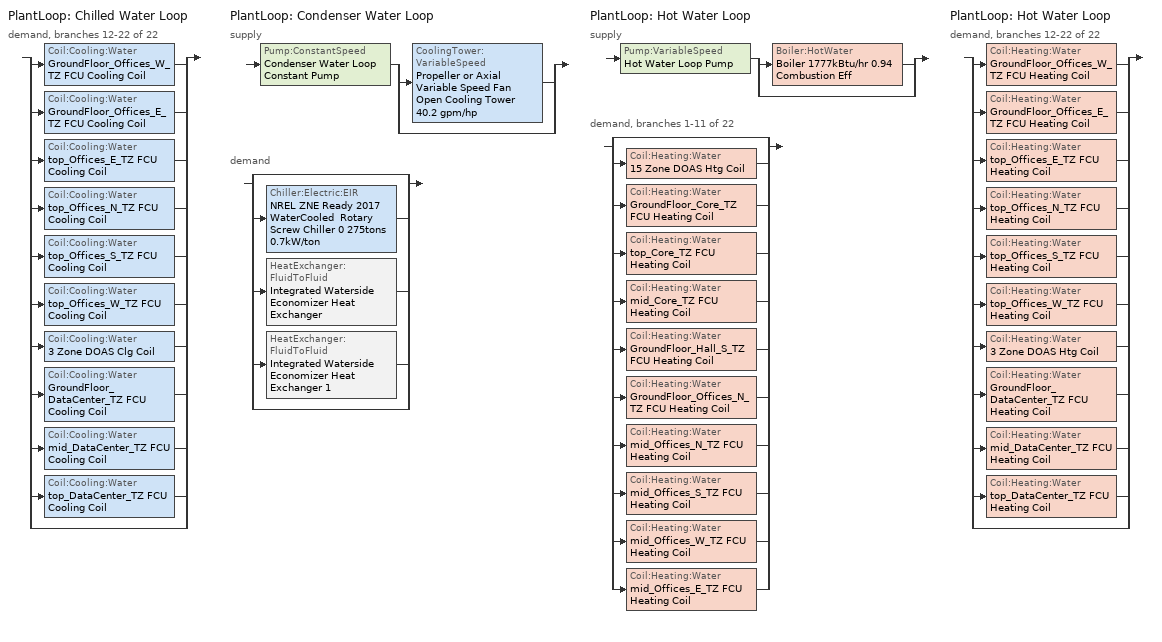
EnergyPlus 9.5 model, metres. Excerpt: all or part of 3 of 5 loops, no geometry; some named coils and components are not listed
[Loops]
PlantLoop 'Chilled Water Loop'
 demand, branches 12-22 of 22: split
  | Coil:Cooling:Water 'GroundFloor_Offices_W_TZ FCU Cooling Coil'
  | Coil:Cooling:Water 'GroundFloor_Offices_E_TZ FCU Cooling Coil'
  | Coil:Cooling:Water 'top_Offices_E_TZ FCU Cooling Coil'
  | Coil:Cooling:Water 'top_Offices_N_TZ FCU Cooling Coil'
  | Coil:Cooling:Water 'top_Offices_S_TZ FCU Cooling Coil'
  | Coil:Cooling:Water 'top_Offices_W_TZ FCU Cooling Coil'
  | Coil:Cooling:Water '3 Zone DOAS Clg Coil'
  | Coil:Cooling:Water 'GroundFloor_DataCenter_TZ FCU Cooling Coil'
  | Coil:Cooling:Water 'mid_DataCenter_TZ FCU Cooling Coil'
  | Coil:Cooling:Water 'top_DataCenter_TZ FCU Cooling Coil'
  | bypass
PlantLoop 'Condenser Water Loop'
 supply: Pump:ConstantSpeed 'Condenser Water Loop Constant Pump' > split
  | CoolingTower:VariableSpeed 'Propeller or Axial Variable Speed Fan Open Cooling Tower 40.2 gpm/hp'
  | bypass
 demand: split
  | bypass
  | Chiller:Electric:EIR 'NREL ZNE Ready 2017 WaterCooled  Rotary Screw Chiller 0 275tons 0.7kW/ton'
  | HeatExchanger:FluidToFluid 'Integrated Waterside Economizer Heat Exchanger'
  | HeatExchanger:FluidToFluid 'Integrated Waterside Economizer Heat Exchanger 1'
  | bypass
PlantLoop 'Hot Water Loop'
 supply: Pump:VariableSpeed 'Hot Water Loop Pump' > split
  | Boiler:HotWater 'Boiler 1777kBtu/hr 0.94 Combustion Eff'
  | bypass
 demand, branches 1-11 of 22: split
  | bypass
  | Coil:Heating:Water '15 Zone DOAS Htg Coil'
  | Coil:Heating:Water 'GroundFloor_Core_TZ FCU Heating Coil'
  | Coil:Heating:Water 'top_Core_TZ FCU Heating Coil'
  | Coil:Heating:Water 'mid_Core_TZ FCU Heating Coil'
  | Coil:Heating:Water 'GroundFloor_Hall_S_TZ FCU Heating Coil'
  | Coil:Heating:Water 'GroundFloor_Offices_N_TZ FCU Heating Coil'
  | Coil:Heating:Water 'mid_Offices_N_TZ FCU Heating Coil'
  | Coil:Heating:Water 'mid_Offices_S_TZ FCU Heating Coil'
  | Coil:Heating:Water 'mid_Offices_W_TZ FCU Heating Coil'
  | Coil:Heating:Water 'mid_Offices_E_TZ FCU Heating Coil'
PlantLoop 'Hot Water Loop'
 demand, branches 12-22 of 22: split
  | Coil:Heating:Water 'GroundFloor_Offices_W_TZ FCU Heating Coil'
  | Coil:Heating:Water 'GroundFloor_Offices_E_TZ FCU Heating Coil'
  | Coil:Heating:Water 'top_Offices_E_TZ FCU Heating Coil'
  | Coil:Heating:Water 'top_Offices_N_TZ FCU Heating Coil'
  | Coil:Heating:Water 'top_Offices_S_TZ FCU Heating Coil'
  | Coil:Heating:Water 'top_Offices_W_TZ FCU Heating Coil'
  | Coil:Heating:Water '3 Zone DOAS Htg Coil'
  | Coil:Heating:Water 'GroundFloor_DataCenter_TZ FCU Heating Coil'
  | Coil:Heating:Water 'mid_DataCenter_TZ FCU Heating Coil'
  | Coil:Heating:Water 'top_DataCenter_TZ FCU Heating Coil'
  | bypass
[Fan:OnOff] Availability Schedule=Always On Discrete; Fan Total Efficiency=0.385; Pressure Rise {Pa}=530.303; Maximum Flow Rate {m3/s}=Autosize; Motor Efficiency=0.7; Motor In Airstream Fraction=1
Name | Fan Power Ratio Function of Speed Ratio Curve | Fan Efficiency Ratio Function of Speed Ratio Curve
GroundFloor_DataCenter_TZ Fan Coil fan | Fan On Off Power Curve 15 | Fan On Off Efficiency Curve 15
GroundFloor_Offices_E_TZ Fan Coil fan | Fan On Off Power Curve 10 | Fan On Off Efficiency Curve 10
GroundFloor_Offices_W_TZ Fan Coil fan | Fan On Off Power Curve 9 | Fan On Off Efficiency Curve 9
mid_DataCenter_TZ Fan Coil fan | Fan On Off Power Curve 16 | Fan On Off Efficiency Curve 16
top_DataCenter_TZ Fan Coil fan | Fan On Off Power Curve 17 | Fan On Off Efficiency Curve 17
top_Offices_E_TZ Fan Coil fan | Fan On Off Power Curve 11 | Fan On Off Efficiency Curve 11
top_Offices_N_TZ Fan Coil fan | Fan On Off Power Curve 12 | Fan On Off Efficiency Curve 12
top_Offices_S_TZ Fan Coil fan | Fan On Off Power Curve 13 | Fan On Off Efficiency Curve 13
top_Offices_W_TZ Fan Coil fan | Fan On Off Power Curve 14 | Fan On Off Efficiency Curve 14
[Coil:Cooling:Water] Availability Schedule=Always On Discrete; Design Water Flow Rate {m3/s}=Autosize; Design Air Flow Rate {m3/s}=Autosize; Design Inlet Water Temperature {C}=Autosize; Design Inlet Air Temperature {C}=Autosize; Design Outlet Air Temperature {C}=Autosize; Design Inlet Air Humidity Ratio {kgWater/kgDryAir}=Autosize; Design Outlet Air Humidity Ratio {kgWater/kgDryAir}=Autosize; Type of Analysis=SimpleAnalysis; Heat Exchanger Configuration=CrossFlow
GroundFloor_DataCenter_TZ FCU Cooling Coil; GroundFloor_Offices_E_TZ FCU Cooling Coil; GroundFloor_Offices_W_TZ FCU Cooling Coil; mid_DataCenter_TZ FCU Cooling Coil; top_DataCenter_TZ FCU Cooling Coil; top_Offices_E_TZ FCU Cooling Coil; top_Offices_N_TZ FCU Cooling Coil; top_Offices_S_TZ FCU Cooling Coil; top_Offices_W_TZ FCU Cooling Coil
[Coil:Heating:Water] Availability Schedule=Always On Discrete; U-Factor Times Area Value {W/K}=Autosize; Maximum Water Flow Rate {m3/s}=Autosize; Performance Input Method=UFactorTimesAreaAndDesignWaterFlowRate; Rated Capacity {W}=Autosize; Rated Inlet Water Temperature {C}=48.8889; Rated Inlet Air Temperature {C}=16.6; Rated Outlet Water Temperature {C}=37.7778; Rated Outlet Air Temperature {C}=40; Rated Ratio for Air and Water Convection=0.5
GroundFloor_Core_TZ FCU Heating Coil; GroundFloor_DataCenter_TZ FCU Heating Coil; GroundFloor_Hall_S_TZ FCU Heating Coil; GroundFloor_Offices_E_TZ FCU Heating Coil; GroundFloor_Offices_N_TZ FCU Heating Coil; GroundFloor_Offices_W_TZ FCU Heating Coil; mid_Core_TZ FCU Heating Coil; mid_DataCenter_TZ FCU Heating Coil; mid_Offices_E_TZ FCU Heating Coil; mid_Offices_N_TZ FCU Heating Coil; mid_Offices_S_TZ FCU Heating Coil; mid_Offices_W_TZ FCU Heating Coil; top_Core_TZ FCU Heating Coil; top_DataCenter_TZ FCU Heating Coil; top_Offices_E_TZ FCU Heating Coil; top_Offices_N_TZ FCU Heating Coil; top_Offices_S_TZ FCU Heating Coil; top_Offices_W_TZ FCU Heating Coil
[ZoneHVAC:FourPipeFanCoil] Availability Schedule=Always On Discrete; Capacity Control Method=CyclingFan; Maximum Supply Air Flow Rate {m3/s}=Autosize; Maximum Outdoor Air Flow Rate {m3/s}=0; Maximum Cold Water Flow Rate {m3/s}=Autosize; Maximum Hot Water Flow Rate {m3/s}=Autosize; Minimum Supply Air Temperature in Cooling Mode {C}=Autosize; Maximum Supply Air Temperature in Heating Mode {C}=Autosize
Name | Supply Air Fan | Cooling Coil | Heating Coil
GroundFloor_DataCenter_TZ FCU | GroundFloor_DataCenter_TZ Fan Coil fan | GroundFloor_DataCenter_TZ FCU Cooling Coil | GroundFloor_DataCenter_TZ FCU Heating Coil
GroundFloor_Offices_E_TZ FCU | GroundFloor_Offices_E_TZ Fan Coil fan | GroundFloor_Offices_E_TZ FCU Cooling Coil | GroundFloor_Offices_E_TZ FCU Heating Coil
GroundFloor_Offices_W_TZ FCU | GroundFloor_Offices_W_TZ Fan Coil fan | GroundFloor_Offices_W_TZ FCU Cooling Coil | GroundFloor_Offices_W_TZ FCU Heating Coil
mid_DataCenter_TZ FCU | mid_DataCenter_TZ Fan Coil fan | mid_DataCenter_TZ FCU Cooling Coil | mid_DataCenter_TZ FCU Heating Coil
top_DataCenter_TZ FCU | top_DataCenter_TZ Fan Coil fan | top_DataCenter_TZ FCU Cooling Coil | top_DataCenter_TZ FCU Heating Coil
top_Offices_E_TZ FCU | top_Offices_E_TZ Fan Coil fan | top_Offices_E_TZ FCU Cooling Coil | top_Offices_E_TZ FCU Heating Coil
top_Offices_N_TZ FCU | top_Offices_N_TZ Fan Coil fan | top_Offices_N_TZ FCU Cooling Coil | top_Offices_N_TZ FCU Heating Coil
top_Offices_S_TZ FCU | top_Offices_S_TZ Fan Coil fan | top_Offices_S_TZ FCU Cooling Coil | top_Offices_S_TZ FCU Heating Coil
top_Offices_W_TZ FCU | top_Offices_W_TZ Fan Coil fan | top_Offices_W_TZ FCU Cooling Coil | top_Offices_W_TZ FCU Heating Coil
[PlantLoop] Fluid Type=Water; Maximum Loop Flow Rate {m3/s}=Autosize; Minimum Loop Flow Rate {m3/s}=0; Plant Loop Volume {m3}=Autocalculate; Load Distribution Scheme=Optimal; Plant Loop Demand Calculation Scheme=SingleSetpoint
Name | Plant Equipment Operation Scheme | Maximum Loop Temperature {C} | Minimum Loop Temperature {C}
Condenser Water Loop | Condenser Water Loop Operation Schemes | 80 | 5
Hot Water Loop | Hot Water Loop Operation Schemes | 100 | 10
[Sizing:Plant]
Name | Loop Type | Design Loop Exit Temperature {C} | Loop Design Temperature Difference {deltaC} | Sizing Option | Zone Timesteps in Averaging Window | Coincident Sizing Factor Mode
Condenser Water Loop | Condenser | 29.5 | 5.5 | Coincident | 6 | GlobalCoolingSizingFactor
Hot Water Loop | Heating | 49 | 11 | NonCoincident | 1 | None
[SetpointManager:Scheduled]
Hot Water Loop Setpoint Manager: Control Variable=Temperature; Schedule=Hot Water Loop Temp - 120F; Setpoint Node or NodeList=Hot Water Loop Supply Outlet Node
[Pump:ConstantSpeed]
Condenser Water Loop Constant Pump: Design Flow Rate {m3/s}=Autosize; Design Pump Head {Pa}=148557; Design Power Consumption {W}=Autosize; Motor Efficiency=0.945; Fraction of Motor Inefficiencies to Fluid Stream=0; Pump Control Type=Intermittent; Design Power Sizing Method=PowerPerFlowPerPressure; Design Electric Power per Unit Flow Rate {W/(m3/s)}=348701.1; Design Shaft Power per Unit Flow Rate per Unit Head {W/((m3/s)-Pa)}=1.28205
[Pump:VariableSpeed]
Hot Water Loop Pump: Design Maximum Flow Rate {m3/s}=Autosize; Design Pump Head {Pa}=179344; Design Power Consumption {W}=Autosize; Motor Efficiency=0.895; Fraction of Motor Inefficiencies to Fluid Stream=0; Coefficient 1 of the Part Load Performance Curve=0; Coefficient 2 of the Part Load Performance Curve=0.0205; Coefficient 3 of the Part Load Performance Curve=0.4101; Coefficient 4 of the Part Load Performance Curve=0.5753; Design Minimum Flow Rate {m3/s}=0; Pump Control Type=Intermittent; Skin Loss Radiative Fraction=0.5; Design Power Sizing Method=PowerPerFlowPerPressure; Design Electric Power per Unit Flow Rate {W/(m3/s)}=348701.1; Design Shaft Power per Unit Flow Rate per Unit Head {W/((m3/s)-Pa)}=1.28205; Design Minimum Flow Rate Fraction=0
[PlantEquipmentOperationSchemes] Control Scheme 1 Schedule=Always On Discrete
Name | Control Scheme 1
Condenser Water Loop Operation Schemes | Condenser Water Loop Cooling Operation Scheme
Hot Water Loop Operation Schemes | Hot Water Loop Heating Operation Scheme
[PlantEquipmentOperation:CoolingLoad]
Condenser Water Loop Cooling Operation Scheme: Load Range 1 Lower Limit {W}=0; Load Range 1 Upper Limit {W}=1000000000; Range 1 Equipment List=Condenser Water Loop Cooling Equipment List
[PlantEquipmentList]
Condenser Water Loop Cooling Equipment List: Propeller or Axial Variable Speed Fan Open Cooling Tower 40.2 gpm/hp
Hot Water Loop Heating Equipment List: Boiler 1777kBtu/hr 0.94 Combustion Eff
[CoolingTower:VariableSpeed]
Propeller or Axial Variable Speed Fan Open Cooling Tower 40.2 gpm/hp: Model Type=CoolToolsCrossFlow; Design Inlet Air Wet-Bulb Temperature {C}=25.5; Design Approach Temperature {deltaC}=4; Design Range Temperature {deltaC}=5.5; Design Water Flow Rate {m3/s}=Autosize; Design Air Flow Rate {m3/s}=Autosize; Design Fan Power {W}=45735; Fan Power Ratio Function of Air Flow Rate Ratio Curve=VSD-TWR-FAN-FPLR; Minimum Air Flow Rate Ratio=0.2; Fraction of Tower Capacity in Free Convection Regime=0.125; Basin Heater Capacity {W/K}=0; Basin Heater Setpoint Temperature {C}=2; Evaporation Loss Mode=SaturatedExit; Evaporation Loss Factor {percent/K}=0.2; Drift Loss Percent {percent}=0.008; Blowdown Calculation Mode=ConcentrationRatio; Blowdown Concentration Ratio=3; Number of Cells=1; Cell Control=MaximalCell; Sizing Factor=1
[SetpointManager:FollowOutdoorAirTemperature]
Condenser Water Loop Setpoint Manager Follow OATwb with 7.0F Approach: Control Variable=Temperature; Reference Temperature Type=OutdoorAirWetBulb; Offset Temperature Difference {deltaC}=4; Maximum Setpoint Temperature {C}=30; Minimum Setpoint Temperature {C}=5.5; Setpoint Node or NodeList=Condenser Water Loop Supply Outlet Node
[Boiler:HotWater]
Boiler 1777kBtu/hr 0.94 Combustion Eff: Fuel Type=NaturalGas; Nominal Capacity {W}=Autosize; Nominal Thermal Efficiency=0.93; Efficiency Curve Temperature Evaluation Variable=LeavingBoiler; Normalized Boiler Efficiency Curve=Boiler with Minimum Turndown; Design Water Flow Rate {m3/s}=Autosize; Minimum Part Load Ratio=0; Maximum Part Load Ratio=1.2; Optimum Part Load Ratio=1; Water Outlet Upper Temperature Limit {C}=95; Boiler Flow Mode=LeavingSetpointModulated; Parasitic Electric Load {W}=0; Sizing Factor=1
[PlantEquipmentOperation:HeatingLoad]
Hot Water Loop Heating Operation Scheme: Load Range 1 Lower Limit {W}=0; Load Range 1 Upper Limit {W}=1000000000; Range 1 Equipment List=Hot Water Loop Heating Equipment List
[Schedule:Day:Interval]
Hot Water Loop Temp - 120F Default: No, 24:00, 48.8889
[Schedule:Week:Daily]
Hot Water Loop Temp - 120F Week Rule - Jan1-Dec31: Hot Water Loop Temp - 120F Default, Hot Water Loop Temp - 120F Default, Hot Water Loop Temp - 120F Default, Hot Water Loop Temp - 120F Default, Hot Water Loop Temp - 120F Default, Hot Water Loop Temp - 120F Default, Hot Water Loop Temp - 120F Default, Hot Water Loop Temp - 120F Default, Hot Water Loop Temp - 120F Default, Hot Water Loop Temp - 120F Default, Hot Water Loop Temp - 120F Default, Hot Water Loop Temp - 120F Default
[Schedule:Year]
Hot Water Loop Temp - 120F: Hot Water Loop Temp - 120F Week Rule - Jan1-Dec31, 1, 1, 12, 31
[Schedule:Constant]
Always On Discrete: OnOff 1, 1
[Curve:Exponent] Coefficient1 Constant=1; Coefficient2 Constant=0; Coefficient3 Constant=0; Minimum Value of x=0; Maximum Value of x=1
Fan On Off Power Curve 15; Fan On Off Power Curve 10; Fan On Off Power Curve 9; Fan On Off Power Curve 16; Fan On Off Power Curve 17; Fan On Off Power Curve 11; Fan On Off Power Curve 12; Fan On Off Power Curve 13; Fan On Off Power Curve 14
[Curve:Cubic] Minimum Value of x=0
Name | Coefficient1 Constant | Coefficient2 x | Coefficient3 x**2 | Coefficient4 x**3 | Maximum Value of x
Fan On Off Efficiency Curve 15; Fan On Off Efficiency Curve 10; Fan On Off Efficiency Curve 9; Fan On Off Efficiency Curve 16; Fan On Off Efficiency Curve 17; Fan On Off Efficiency Curve 11; Fan On Off Efficiency Curve 12; Fan On Off Efficiency Curve 13; Fan On Off Efficiency Curve 14 | 1 | 0 | 0 | 0 | 1
VSD-TWR-FAN-FPLR | 0.331629 | -0.885676 | 0.605565 | 0.948482 | 1
Boiler with Minimum Turndown | 0.7791 | 1.4745 | -2.5795 | 1.3467 | 1.3
